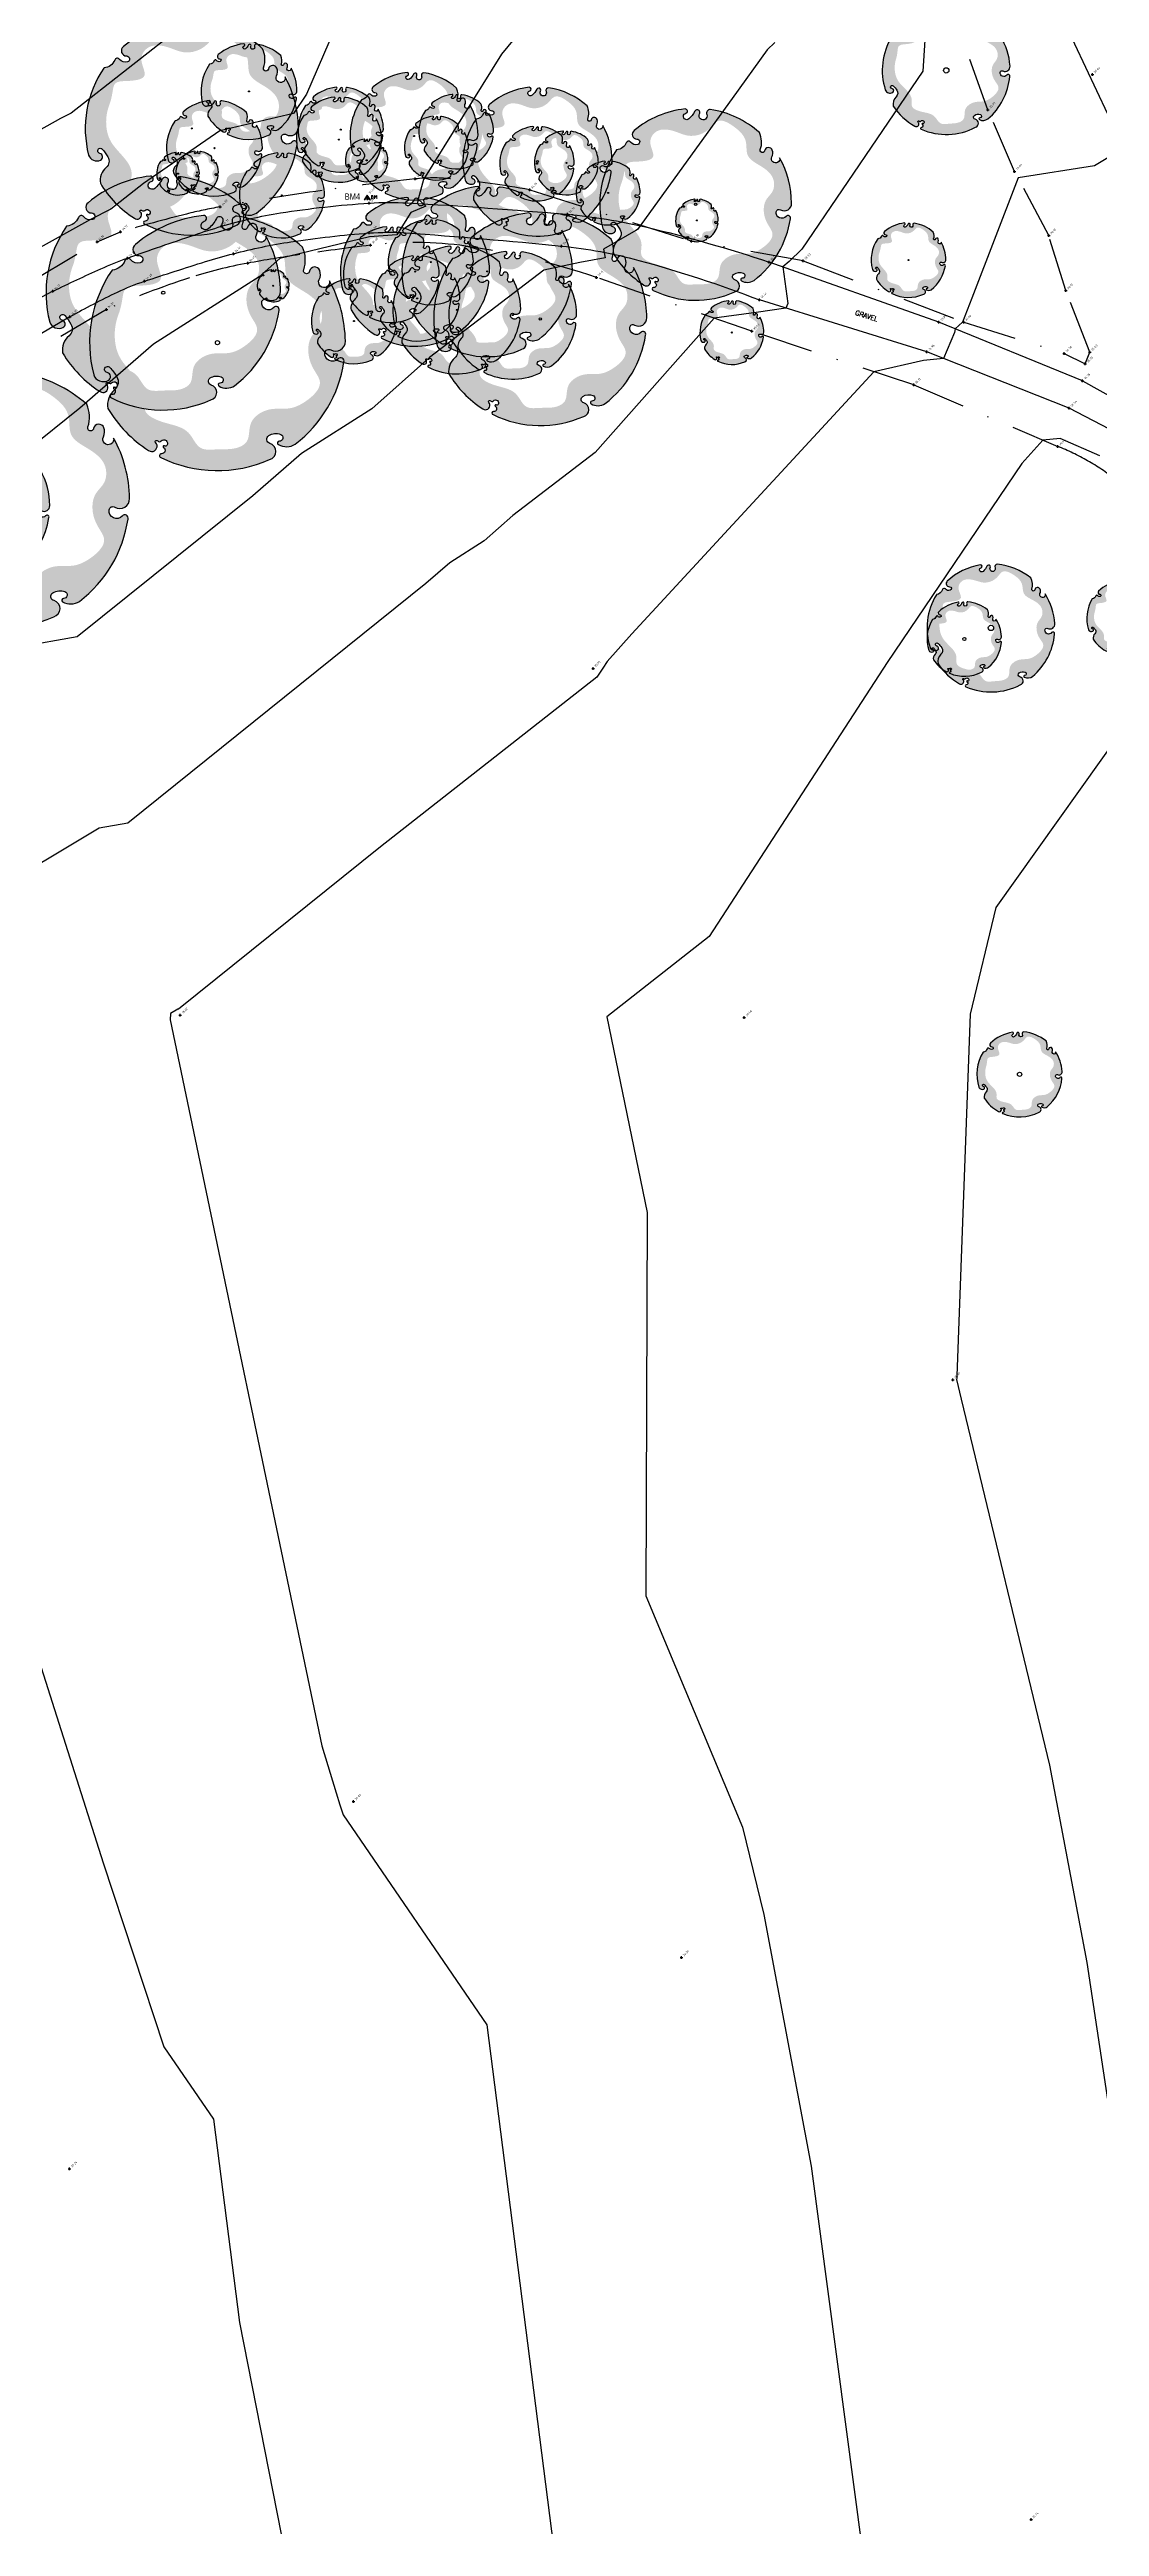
# Model space of a CAD drawing. Header units: metres. Extents: x 245957 to 247358, y 7418632 to 7419642.
# Drawn here: x 246759 to 246857.5, y 7419257.1 to 7419489.3 of the extents above; entities that cross this region are included whole.
import ezdxf
from ezdxf.enums import TextEntityAlignment as Align

# ---------------------------------------------------------------- set-up
doc = ezdxf.new("R2010")
doc.units = ezdxf.units.M
doc.linetypes.add('DASHDOT', pattern=[10, 5, -2.5, 0, -2.5])
for name, color, linetype in [('-TEXT', 7, 'Continuous'), ('017_NAIL-L', 8, 'Continuous'), ('104_EXISTING_SURFACE-L', 35, 'Continuous'), ('104_EXISTING_SURFACE-S', 35, 'Continuous'), ('201_SINGLE_TREE-H', 63, 'Continuous'), ('201_SINGLE_TREE-S', 96, 'Continuous'), ('203_GROUP_TREES', 116, 'DASHDOT'), ('203_GROUP_TREES-L', 116, 'DASHDOT'), ('203_GROUP_TREES-S', 116, 'DASHDOT'), ('405_EDGE_FORMATION', 33, 'Continuous'), ('405_EDGE_FORMATION-L', 33, 'Continuous'), ('405_EDGE_FORMATION-S', 33, 'Continuous'), ('903_FENCE', 24, 'FENCELINE'), ('EX-BENCHMARK', 7, 'Continuous'), ('EX-BENCHMARK_(SLS)', 8, 'Continuous'), ('Surface_Contours_Major', 4, 'Continuous'), ('Surface_Contours_Minor', 253, 'Continuous')]:
    doc.layers.add(name, color=color, linetype=linetype)
doc.styles.add('BOLD', font='ARIALN.TTF')
doc.styles.add('ISO2.5', font='isocp.shx', dxfattribs={"height": 2.5})
doc.styles.get("Standard").update_dxf_attribs({"font": 'SIMPLEX.shx'})
doc.linetypes.add('FENCELINE', pattern='A,0.5,-0.2,["/",Standard,S=0.1,R=0,X=0,Y=-0.05],-0.25', length=0.95)

# ---------------------------------------------------------------- blocks, each defined once
blk = doc.blocks.new('201T')
at = {"layer": '201_SINGLE_TREE-S'}
blk.add_circle((0, 0), 0.5, dxfattribs=at)
blk = doc.blocks.new('201C')
at = {"layer": '201_SINGLE_TREE-H', "transparency": 33554534}
h = blk.add_hatch(color=256, dxfattribs=at)
h.paths.add_polyline_path([(-0.3717, -0.3344, 0.222926), (0.0196, -0.4996, 0.770799), (0.0439, -0.4417, -0.650302), (0.0511, -0.4116, -0.234737), (0.0964, -0.4247, -0.847312), (0.0816, -0.4475, 0.78443), (0.0732, -0.4583, 0.276934), (0.1352, -0.4813, 0.193599), (0.4309, -0.2536, 0.800435), (0.4144, -0.2337, -0.75216), (0.3757, -0.1925, -0.528914), (0.4006, -0.1909, 0.594112), (0.4663, -0.1804, 0.123805), (0.4962, 0.0616, -1.41759), (0.4607, 0.0811, 0.206906), (0.4758, 0.1133, 0.759729), (0.4374, 0.1252, -1.073307), (0.4187, 0.1392, 0.194379), (0.4474, 0.2231, 0.144612), (0.2544, 0.4304, 0.53339), (0.2277, 0.4128, -1.592592), (0.1939, 0.4293, 1.030038), (0.1758, 0.4513, -0.10361), (0.1314, 0.4262, -1.238487), (0.1282, 0.4593, 0.884725), (0.1336, 0.4818, 0.147549), (-0.1551, 0.4753, 0.71725), (-0.1579, 0.4291, -0.864032), (-0.1646, 0.4015, -0.310704), (-0.1946, 0.4266, 0.58143), (-0.2167, 0.4321, -0.281558), (-0.2766, 0.4162), (-0.2775, 0.4159, 0.217121), (-0.4959, 0.0634), (-0.4959, 0.0634, 0.440011), (-0.4522, 0.021, 0.723973), (-0.4442, 0.0516, -1.384648), (-0.4262, 0.0659, -0.051107), (-0.4149, 0.0223, -0.361502), (-0.441, -0.0208, 0.256822), (-0.4937, -0.0791, 0.116166), (-0.4065, -0.2911, 0.67803), (-0.3682, -0.2843, 0.170035), (-0.3696, -0.274, -1.054701), (-0.3596, -0.2696, 0.431903), (-0.3468, -0.2749, -0.910728), (-0.3329, -0.2993, -0.42046), (-0.3418, -0.2976, 1.007885), (-0.3479, -0.3018, -0.766634), (-0.3646, -0.3216, 0.938602), (-0.3717, -0.3344)])
edge = h.paths.add_edge_path(flags=16)
edge.add_spline(control_points=[(-0.3177, 0.2468), (-0.303, 0.2628), (-0.2856, 0.2893), (-0.256, 0.3411), (-0.1928, 0.3155), (-0.0921, 0.286), (-0.1162, 0.3941), (-0.0359, 0.4462), (0.0392, 0.3985), (0.1028, 0.3299), (0.1957, 0.3214), (0.2784, 0.3804), (0.3442, 0.2961), (0.3785, 0.2147), (0.3303, 0.1307), (0.3915, 0.0592), (0.4378, -0.0139), (0.4055, -0.0919), (0.3459, -0.1091), (0.3102, -0.1666), (0.3057, -0.2282), (0.3286, -0.3091), (0.2408, -0.3447), (0.1647, -0.3496), (0.103, -0.3142), (0.0463, -0.3153), (0.0047, -0.3356), (-0.0139, -0.3682), (-0.0327, -0.4069), (-0.0927, -0.4151), (-0.1463, -0.3868), (-0.23, -0.3665), (-0.2245, -0.2773), (-0.2864, -0.2294), (-0.3344, -0.1941), (-0.3737, -0.1409), (-0.3276, -0.0866), (-0.344, -0.0009), (-0.3866, 0.0828), (-0.3665, 0.1796), (-0.3359, 0.2271), (-0.3177, 0.2468)], knot_values=[0, 0, 0, 0, 0.064972, 0.101243, 0.15652, 0.245586, 0.324463, 0.387907, 0.486094, 0.554514, 0.671826, 0.728629, 0.823661, 0.919885, 0.989953, 1.075257, 1.171704, 1.23593, 1.293575, 1.346478, 1.426142, 1.479146, 1.570817, 1.644481, 1.712561, 1.774901, 1.807, 1.846291, 1.885582, 1.928182, 2.007036, 2.074591, 2.151638, 2.226455, 2.293426, 2.340744, 2.397548, 2.47317, 2.587294, 2.673595, 2.754259, 2.754259, 2.754259, 2.754259], degree=3, periodic=0)
at = {"layer": '201_SINGLE_TREE-S'}
blk.add_lwpolyline([(-0.3717, -0.3344, 0.222926), (0.0196, -0.4996, 0.770799), (0.0439, -0.4417, -0.650302), (0.0511, -0.4116, -0.234737), (0.0964, -0.4247, -0.847312), (0.0816, -0.4475, 0.78443), (0.0732, -0.4583, 0.276934), (0.1352, -0.4813, 0.193599), (0.4309, -0.2536, 0.800435), (0.4144, -0.2337, -0.75216), (0.3757, -0.1925, -0.528914), (0.4006, -0.1909, 0.594112), (0.4663, -0.1804, 0.123805), (0.4962, 0.0616, -1.41759), (0.4607, 0.0811, 0.206906), (0.4758, 0.1133, 0.759729), (0.4374, 0.1252, -1.073307), (0.4187, 0.1392, 0.194379), (0.4474, 0.2231, 0.144612), (0.2544, 0.4304, 0.53339), (0.2277, 0.4128, -1.592592), (0.1939, 0.4293, 1.030038), (0.1758, 0.4513, -0.10361), (0.1314, 0.4262, -1.238487), (0.1282, 0.4593, 0.884725), (0.1336, 0.4818, 0.147549), (-0.1551, 0.4753, 0.71725), (-0.1579, 0.4291, -0.864032), (-0.1646, 0.4015, -0.310704), (-0.1946, 0.4266, 0.58143), (-0.2167, 0.4321, -0.281558), (-0.2766, 0.4162), (-0.2775, 0.4159, 0.217121), (-0.4959, 0.0634), (-0.4959, 0.0634, 0.440011), (-0.4522, 0.021, 0.723973), (-0.4442, 0.0516, -1.384648), (-0.4262, 0.0659, -0.051107), (-0.4149, 0.0223, -0.361502), (-0.441, -0.0208, 0.256822), (-0.4937, -0.0791, 0.116166), (-0.4065, -0.2911, 0.67803), (-0.3682, -0.2843, 0.170035), (-0.3696, -0.274, -1.054701), (-0.3596, -0.2696, 0.431903), (-0.3468, -0.2749, -0.910728), (-0.3329, -0.2993, -0.42046), (-0.3418, -0.2976, 1.007885), (-0.3479, -0.3018, -0.766634), (-0.3646, -0.3216, 0.938602), (-0.3717, -0.3344)], format="xyb", dxfattribs=at)
blk = doc.blocks.new('CROSS')
at = {"color": 0, "linetype": 'Continuous'}
for p, q in [((-0.5, 0), (0.5, 0)), ((0, -0.5), (0, 0.5))]:
    blk.add_line(p, q, dxfattribs=at)
blk = doc.blocks.new('BM')
at = {"color": 0, "linetype": 'Continuous', "lineweight": 13}
for p, q in [((0, 0), (-0.31, -0.44)), ((-0.19, -0.44), (0, 0)), ((0, 0), (-0.06, -0.44)), ((0, 0), (0.19, -0.44)), ((0.31, -0.44), (0, 0)), ((0, 0), (0.06, -0.44)), ((-0.31, -0.44), (-0.19, -0.44)), ((-0.06, -0.44), (0.06, -0.44)), ((0.19, -0.44), (0.31, -0.44)), ((0.47, -0.02), (0.38, -0.02)), ((0.38, -0.02), (0.38, -0.34)), ((0.47, -0.16), (0.38, -0.16)), ((0.38, -0.16), (0.39, -0.16)), ((0.38, -0.34), (0.47, -0.34)), ((0.38, -0.34), (0.39, -0.34)), ((0.52, -0.04), (0.47, -0.02)), ((0.47, -0.16), (0.52, -0.14)), ((0.52, -0.17), (0.47, -0.16)), ((0.47, -0.34), (0.52, -0.33)), ((0.54, -0.09), (0.52, -0.04)), ((0.52, -0.14), (0.54, -0.09)), ((0.55, -0.21), (0.52, -0.17)), ((0.52, -0.33), (0.55, -0.29)), ((0.56, -0.25), (0.55, -0.21)), ((0.55, -0.29), (0.56, -0.25)), ((0.67, -0.34), (0.67, -0.02)), ((0.67, -0.02), (0.78, -0.19)), ((0.78, -0.19), (0.89, -0.02)), ((0.89, -0.02), (0.89, -0.34))]:
    blk.add_line(p, q, dxfattribs=at)
blk = doc.blocks.new('GR')
at = {"layer": '-TEXT'}
blk.add_text('GRAVEL', height=0.45, dxfattribs=at).set_placement((0.04, -0.22), align=Align.CENTER)

msp = doc.modelspace()

# ---------------------------------------------------------------- linework, layer by layer
at = {"layer": '203_GROUP_TREES'}
for p, q in [((246847.02, 7419483.64), (246840.58, 7419501.37)), ((246849.51, 7419477.86), (246847.02, 7419483.64)), ((246852.72, 7419471.84), (246849.51, 7419477.86)), ((246804.02, 7419476.12), (246819.21, 7419471.31)), ((246757.25, 7419467.52), (246763.42, 7419471.24)), ((246763.42, 7419471.24), (246765.61, 7419472.18)), ((246829.68, 7419469.48), (246819.21, 7419471.31)), ((246854.31, 7419466.68), (246852.72, 7419471.84)), ((246829.68, 7419469.48), (246844.75, 7419463.72)), ((246824.87, 7419462.87), (246810.3, 7419467.9)), ((246856.58, 7419460.91), (246854.31, 7419466.68)), ((246764.31, 7419464.92), (246754.75, 7419459.23)), ((246840.05, 7419457.83), (246824.87, 7419462.87)), ((246844.75, 7419463.72), (246854.18, 7419460.78)), ((246854.18, 7419460.78), (246856.15, 7419459.8)), ((246856.15, 7419459.8), (246856.58, 7419460.91)), ((246840.05, 7419457.83), (246853.56, 7419452.07))]:
    msp.add_line(p, q, dxfattribs=at)
for points in [[(246804.02, 7419476.12, 0.021928), (246796.55, 7419477.17, 0.050701), (246793.28, 7419477.15, 0.008986), (246784.56, 7419476.07, 0.008129), (246774.96, 7419474.53, 0.017934), (246771.82, 7419473.86, 0.008923), (246765.61, 7419472.18)], [(246764.31, 7419464.92, -0.023131), (246772.11, 7419467.88, -0.034335), (246777.56, 7419469.25, -0.008131), (246782.44, 7419470.05, -0.006002), (246789.09, 7419470.94, -0.066144), (246798.03, 7419470.85, -0.046768), (246810.3, 7419467.9)], [(246862.97, 7419444.76, 0.035382), (246861.1, 7419447.02, 0.035382), (246858.94, 7419448.99, 0.037579), (246856.37, 7419450.73, 0.037579), (246853.56, 7419452.07)]]:
    msp.add_lwpolyline(points, format="xyb", dxfattribs=at)
at = {"layer": '405_EDGE_FORMATION'}
for p, q in [((246842.42, 7419463.71), (246826.48, 7419469.35)), ((246759.28, 7419466.61), (246746.45, 7419459.86)), ((246760.88, 7419464.22), (246747.72, 7419456.58)), ((246841.29, 7419460.93), (246825.57, 7419465.81)), ((246855.9, 7419458.22), (246842.42, 7419463.71)), ((246854.64, 7419455.66), (246841.29, 7419460.93)), ((246855.9, 7419458.22), (246863.63, 7419453.89)), ((246862.19, 7419451.73), (246854.64, 7419455.66))]:
    msp.add_line(p, q, dxfattribs=at)
for points in [[(246759.28, 7419466.61, -0.010376), (246763.77, 7419468.72, -0.019038), (246766.29, 7419469.73, -0.003938), (246772.52, 7419471.89, -0.009599), (246775.11, 7419472.71, -0.033265), (246780.63, 7419473.96, -0.022467), (246788.97, 7419474.88, -0.030546), (246792.58, 7419474.9, -0.007335), (246807.56, 7419473.83, -0.036534), (246814.87, 7419472.65, -0.022403), (246826.48, 7419469.35)], [(246760.88, 7419464.22, -0.017205), (246765.33, 7419466.54, -0.031377), (246767.88, 7419467.56, -0.005181), (246773.61, 7419469.4, -0.011518), (246776.21, 7419470.14, -0.02545), (246781.62, 7419471.25, -0.019073), (246788.94, 7419472.08, -0.035789), (246792.37, 7419472.09, -0.008356), (246807, 7419470.85, -0.04101), (246814.26, 7419469.51, -0.025431), (246825.57, 7419465.81)]]:
    msp.add_lwpolyline(points, format="xyb", dxfattribs=at)
at = {"layer": '903_FENCE', "ltscale": 20}
msp.add_line((246894.02, 7419407.22), (246805.34, 7419595.73), dxfattribs=at)
at = {"layer": 'Surface_Contours_Major'}
for points, elevation in [([(246793.66, 7419509.58), (246783.07, 7419485.11), (246781.85, 7419483.28), (246774.94, 7419481.66), (246767.79, 7419476.71), (246764.72, 7419474.31), (246762.8, 7419473.35), (246757.23, 7419470.24)], 34), ([(246827.01, 7419489.94), (246826.3, 7419489.25), (246823.03, 7419484.68), (246814.13, 7419472.41), (246813.99, 7419472.3), (246810.95, 7419470.55), (246811.09, 7419469.74), (246808.71, 7419469.32), (246805.35, 7419468.61), (246794.63, 7419460.42), (246789.2, 7419455.6), (246782.62, 7419451.42), (246778.04, 7419447.43), (246761.57, 7419434.21), (246756.26, 7419433.27)], 35), ([(246859.99, 7419480.17), (246857, 7419478.38), (246849.84, 7419477.25), (246845.5, 7419465.96), (246844.64, 7419463.72), (246843.93, 7419463.09), (246843.89, 7419462.74), (246842.84, 7419460.32), (246840.96, 7419460.11), (246836.3, 7419459.07), (246813.61, 7419434.49), (246811.29, 7419431.89), (246810.87, 7419431.28), (246810.32, 7419430.44), (246790.01, 7419414.52), (246771.07, 7419399.32), (246770.99, 7419399.3), (246770.31, 7419398.9), (246770.27, 7419398.3), (246784.5, 7419330.25), (246785.85, 7419325.83), (246786.2, 7419324.71), (246786.51, 7419323.77), (246799.99, 7419304.1), (246804.2, 7419271.3), (246806.25, 7419255.14)], 36), ([(246861.48, 7419428.1), (246847.76, 7419408.83), (246845.35, 7419398.84), (246844.1, 7419364.92), (246844.09, 7419364.73), (246844.06, 7419364.58), (246844.51, 7419362.76), (246852.8, 7419328.42), (246856.29, 7419309.93), (246863.28, 7419263.7)], 37)]:
    msp.add_lwpolyline(points, dxfattribs=dict(at, elevation=elevation))
at = {"layer": 'Surface_Contours_Minor'}
for points, elevation in [([(246801.26, 7419567.01), (246796.27, 7419554.04), (246794.3, 7419541.51), (246780.17, 7419521.14), (246772.65, 7419496.86), (246771.69, 7419491.7), (246760.98, 7419483.31), (246759.99, 7419482.82), (246757.15, 7419481.23)], 33.5), ([(246813.17, 7419503.14), (246801.38, 7419488.86), (246794.05, 7419477.08), (246793.56, 7419475.26), (246794.27, 7419474.58), (246792.85, 7419474.01), (246791.56, 7419471.9), (246788.99, 7419471.73), (246780.57, 7419469.69), (246778.64, 7419467.98), (246768.72, 7419461.67), (246761.8, 7419455.66), (246756.82, 7419451.65)], 34.5), ([(246841.64, 7419498.44), (246840.9, 7419487.25), (246829.54, 7419470.56), (246828.36, 7419469.42), (246827.77, 7419468.9), (246828.25, 7419465.47), (246828.06, 7419465.03), (246825.28, 7419464.61), (246821.34, 7419464.09), (246810.15, 7419451.49), (246802.43, 7419445.59), (246799.76, 7419443.22), (246796.53, 7419441.17), (246794.28, 7419439.21), (246766.32, 7419416.76), (246763.62, 7419416.29), (246742.66, 7419403.75)], 35.5), ([(246857.52, 7419451.19), (246853.78, 7419452.81), (246852.17, 7419452.66), (246850.21, 7419450.47), (246837.55, 7419431.82), (246820.86, 7419406.11), (246811.25, 7419398.58), (246815.03, 7419380.24), (246814.93, 7419344.32), (246824, 7419322.62), (246825.98, 7419314.42), (246830.43, 7419290.83), (246835.25, 7419254.66)], 36.5), ([(246757.54, 7419339.55), (246763.99, 7419319.28), (246769.69, 7419302.03), (246774.34, 7419295.25), (246776.79, 7419276.17), (246782.25, 7419248.41)], 35.5)]:
    msp.add_lwpolyline(points, dxfattribs=dict(at, elevation=elevation))

# ---------------------------------------------------------------- block references
at = {"layer": '-TEXT', "rotation": 342.7652998800519}
msp.add_blockref('GR', (246835.59, 7419464.31), dxfattribs=at)
at = {"layer": '104_EXISTING_SURFACE-S', "xscale": 0.25, "yscale": 0.25, "zscale": 0.25}
for p in [(246856.84, 7419486.95), (246809.96, 7419431.26), (246771.22, 7419398.76), (246824.15, 7419398.52), (246843.72, 7419364.55), (246787.49, 7419325.03), (246818.26, 7419310.39), (246760.84, 7419290.6), (246851.06, 7419257.7)]:
    msp.add_blockref('CROSS', p, dxfattribs=at)
at = {"layer": '201_SINGLE_TREE-S'}
for name, p, xscale, yscale, zscale, rotation in [('201C', (246772.31, 7419481.88), 19.999, 19.999, 19.999, 21.8), ('201C', (246843.1, 7419487.32), 12, 12, 12, 25), ('201C', (246777.68, 7419485.35), 8.999, 8.999, 8.999, 21.8), ('201C', (246793.17, 7419481.17), 11.999, 11.999, 11.999, 21.8), ('201C', (246804.75, 7419478.78), 13.999, 13.999, 13.999, 21.8), ('201T', (246843.1, 7419487.32), 0.5, 0.5, 0.5, 25), ('201C', (246774.44, 7419480.03), 8.999, 8.999, 8.999, 21.8), ('201T', (246777.68, 7419485.35), 0.099, 0.099, 0.099, 21.8), ('201C', (246786.12, 7419480.84), 7.999, 7.999, 7.999, 21.8), ('201C', (246786.29, 7419481.77), 7.999, 7.999, 7.999, 21.8), ('201C', (246797.12, 7419481.59), 6.999, 6.999, 6.999, 21.8), ('201C', (246819.59, 7419474.77), 17.999, 17.999, 17.999, 21.8), ('201C', (246795.27, 7419480.04), 5.999, 5.999, 5.999, 21.8), ('201C', (246804.7, 7419478.58), 6.999, 6.999, 6.999, 21.8), ('201C', (246807.46, 7419478.65), 5.999, 5.999, 5.999, 21.8), ('201C', (246769.63, 7419466.48), 21.999, 21.999, 21.999, 21.8), ('201C', (246771.02, 7419477.64), 3.999, 3.999, 3.999, 21.8), ('201C', (246772.82, 7419477.75), 3.999, 3.999, 3.999, 21.8), ('201T', (246772.31, 7419481.88), 0.099, 0.099, 0.099, 21.8), ('201T', (246774.44, 7419480.03), 0.099, 0.099, 0.099, 21.8), ('201C', (246780.77, 7419475.61), 7.999, 7.999, 7.999, 21.8), ('201T', (246786.12, 7419480.84), 0.099, 0.099, 0.099, 21.8), ('201C', (246788.72, 7419478.89), 3.999, 3.999, 3.999, 21.8), ('201T', (246786.29, 7419481.77), 0.099, 0.099, 0.099, 21.8), ('201T', (246793.17, 7419481.17), 0.099, 0.099, 0.099, 21.8), ('201T', (246795.27, 7419480.04), 0.099, 0.099, 0.099, 21.8), ('201T', (246797.12, 7419481.59), 0.099, 0.099, 0.099, 21.8), ('201T', (246772.82, 7419477.75), 0.099, 0.099, 0.099, 21.8), ('201T', (246788.72, 7419478.89), 0.099, 0.099, 0.099, 21.8), ('201C', (246800.03, 7419468.48), 15.999, 15.999, 15.999, 21.8), ('201T', (246804.75, 7419478.78), 0.199, 0.199, 0.199, 21.8), ('201T', (246804.7, 7419478.58), 0.099, 0.099, 0.099, 21.8), ('201T', (246807.46, 7419478.65), 0.099, 0.099, 0.099, 21.8), ('201C', (246811.38, 7419475.83), 5.999, 5.999, 5.999, 21.8), ('201C', (246774.72, 7419461.8), 23.999, 23.999, 23.999, 21.8), ('201T', (246771.02, 7419477.64), 0.099, 0.099, 0.099, 21.8), ('201T', (246780.77, 7419475.61), 0.099, 0.099, 0.099, 21.8), ('201C', (246793.26, 7419468.46), 13.999, 13.999, 13.999, 21.8), ('201C', (246805.01, 7419464.02), 19.999, 19.999, 19.999, 21.8), ('201T', (246811.38, 7419475.83), 0.099, 0.099, 0.099, 21.8), ('201C', (246819.71, 7419473.26), 3.999, 3.999, 3.999, 21.8), ('201C', (246791.03, 7419468.19), 8.999, 8.999, 8.999, 21.8), ('201C', (246794.73, 7419469.35), 7.999, 7.999, 7.999, 21.8), ('201T', (246819.59, 7419474.77), 0.199, 0.199, 0.199, 21.8), ('201T', (246819.71, 7419473.26), 0.099, 0.099, 0.099, 21.8), ('201C', (246839.56, 7419469.54), 6.999, 6.999, 6.999, 21.8), ('201C', (246793.46, 7419465.95), 7.999, 7.999, 7.999, 21.8), ('201C', (246797.18, 7419464.87), 11.999, 11.999, 11.999, 21.8), ('201C', (246802.42, 7419464.38), 11.999, 11.999, 11.999, 21.8), ('201C', (246779.95, 7419467.13), 2.999, 2.999, 2.999, 21.8), ('201C', (246787.53, 7419463.82), 7.999, 7.999, 7.999, 21.8), ('201T', (246793.26, 7419468.46), 0.099, 0.099, 0.099, 21.8), ('201T', (246794.73, 7419469.35), 0.099, 0.099, 0.099, 21.8), ('201T', (246800.03, 7419468.48), 0.099, 0.099, 0.099, 21.8), ('201T', (246839.56, 7419469.54), 0.099, 0.099, 0.099, 21.8), ('201T', (246769.63, 7419466.48), 0.299, 0.299, 0.299, 21.8), ('201T', (246779.95, 7419467.13), 0.099, 0.099, 0.099, 21.8), ('201T', (246791.03, 7419468.19), 0.099, 0.099, 0.099, 21.8), ('201C', (246822.99, 7419462.75), 5.999, 5.999, 5.999, 21.8), ('201T', (246787.53, 7419463.82), 0.099, 0.099, 0.099, 21.8), ('201T', (246793.46, 7419465.95), 0.099, 0.099, 0.099, 21.8), ('201T', (246797.18, 7419464.87), 0.099, 0.099, 0.099, 21.8), ('201T', (246802.42, 7419464.38), 0.099, 0.099, 0.099, 21.8), ('201T', (246805.01, 7419464.02), 0.199, 0.199, 0.199, 21.8), ('201C', (246754.47, 7419447.06), 23.999, 23.999, 23.999, 21.8), ('201T', (246774.72, 7419461.8), 0.399, 0.399, 0.399, 21.8), ('201T', (246822.99, 7419462.75), 0.099, 0.099, 0.099, 21.8), ('201C', (246751.99, 7419446.45), 13.999, 13.999, 13.999, 21.8), ('201C', (246847.3, 7419435.05), 12, 12, 12, 25), ('201C', (246859.79, 7419435.95), 7, 7, 7, 25), ('201C', (246844.8, 7419434.02), 7, 7, 7, 25), ('201T', (246844.8, 7419434.02), 0.3, 0.3, 0.3, 25), ('201T', (246847.3, 7419435.05), 0.5, 0.5, 0.5, 25), ('201C', (246849.98, 7419393.2), 8, 8, 8, 25), ('201T', (246849.98, 7419393.2), 0.4, 0.4, 0.4, 25)]:
    msp.add_blockref(name, p, dxfattribs=dict(at, xscale=xscale, yscale=yscale, zscale=zscale, rotation=rotation))
at = {"layer": '203_GROUP_TREES-S', "xscale": 0.25, "yscale": 0.25, "zscale": 0.25}
for p in [(246847.02, 7419483.64), (246849.51, 7419477.86), (246793.28, 7419477.15), (246804.02, 7419476.12), (246774.96, 7419474.53), (246763.42, 7419471.24), (246765.61, 7419472.18), (246789.09, 7419470.94), (246819.21, 7419471.31), (246852.72, 7419471.84), (246777.56, 7419469.25), (246829.68, 7419469.48), (246810.3, 7419467.9), (246854.31, 7419466.68), (246764.31, 7419464.92), (246844.75, 7419463.72), (246824.87, 7419462.87), (246854.18, 7419460.78), (246856.15, 7419459.8), (246856.58, 7419460.91), (246840.05, 7419457.83), (246853.56, 7419452.07)]:
    msp.add_blockref('CROSS', p, dxfattribs=at)
at = {"layer": '405_EDGE_FORMATION-S', "xscale": 0.25, "yscale": 0.25, "zscale": 0.25}
for p in [(246788.97, 7419474.88), (246807.56, 7419473.83), (246775.11, 7419472.71), (246788.94, 7419472.08), (246807, 7419470.85), (246766.29, 7419469.73), (246776.21, 7419470.14), (246826.48, 7419469.35), (246759.28, 7419466.61), (246767.88, 7419467.56), (246760.88, 7419464.22), (246825.57, 7419465.81), (246842.42, 7419463.71), (246841.29, 7419460.93), (246855.9, 7419458.22), (246854.64, 7419455.66)]:
    msp.add_blockref('CROSS', p, dxfattribs=at)
at = {"layer": 'EX-BENCHMARK_(SLS)'}
msp.add_blockref('BM', (246788.78, 7419475.63), dxfattribs=at)

# ---------------------------------------------------------------- texts
at = {"layer": '017_NAIL-L', "style": 'ISO2.5'}
msp.add_text('34.40', height=0.2, rotation=45, dxfattribs=at).set_placement((246788.95, 7419475.8), align=Align.MIDDLE_LEFT)
at = {"layer": '104_EXISTING_SURFACE-L', "style": 'ISO2.5'}
for s, p in [('35.84', (246857, 7419487.11)), ('35.98', (246810.13, 7419431.43)), ('36.02', (246771.39, 7419398.93)), ('36.66', (246824.32, 7419398.69)), ('36.99', (246843.89, 7419364.72)), ('36.03', (246787.66, 7419325.2)), ('36.36', (246818.42, 7419310.56)), ('35.24', (246761.01, 7419290.77)), ('36.74', (246851.22, 7419257.86))]:
    msp.add_text(s, height=0.2, rotation=45, dxfattribs=at).set_placement(p, align=Align.MIDDLE_LEFT)
at = {"layer": '203_GROUP_TREES-L', "style": 'ISO2.5'}
for s, p in [('35.77', (246847.19, 7419483.81)), ('34.48', (246793.45, 7419477.32)), ('35.99', (246849.68, 7419478.03)), ('34.74', (246804.18, 7419476.28)), ('34.28', (246775.13, 7419474.7)), ('34.11', (246763.59, 7419471.4)), ('34.12', (246765.77, 7419472.35)), ('34.65', (246789.26, 7419471.11)), ('35.18', (246819.38, 7419471.48)), ('36.10', (246852.89, 7419472.01)), ('34.45', (246777.73, 7419469.42)), ('35.11', (246810.46, 7419468.07)), ('35.53', (246829.85, 7419469.64)), ('36.15', (246854.48, 7419466.85)), ('34.34', (246764.47, 7419465.09)), ('36.00', (246844.91, 7419463.89)), ('35.63', (246825.03, 7419463.04)), ('36.43', (246856.75, 7419461.08)), ('36.36', (246854.35, 7419460.95)), ('36.33', (246856.32, 7419459.97)), ('36.12', (246840.21, 7419458)), ('36.54', (246853.73, 7419452.23))]:
    msp.add_text(s, height=0.2, rotation=45, dxfattribs=at).set_placement(p, align=Align.MIDDLE_LEFT)
at = {"layer": '405_EDGE_FORMATION-L', "style": 'ISO2.5'}
for s, p in [('34.40', (246789.13, 7419475.05)), ('34.31', (246775.27, 7419472.88)), ('34.76', (246807.72, 7419473.99)), ('34.44', (246789.11, 7419472.25)), ('34.88', (246807.17, 7419471.02)), ('34.20', (246766.45, 7419469.89)), ('34.31', (246776.38, 7419470.3)), ('35.46', (246826.64, 7419469.52)), ('34.12', (246759.44, 7419466.78)), ('34.26', (246768.05, 7419467.73)), ('35.41', (246825.73, 7419465.98)), ('34.20', (246761.05, 7419464.39)), ('35.95', (246842.59, 7419463.88)), ('35.96', (246841.46, 7419461.1)), ('36.36', (246856.07, 7419458.39)), ('36.34', (246854.81, 7419455.83))]:
    msp.add_text(s, height=0.2, rotation=45, dxfattribs=at).set_placement(p, align=Align.MIDDLE_LEFT)
at = {"layer": 'EX-BENCHMARK', "color": 2, "style": 'BOLD'}
msp.add_text('BM4', height=0.595, dxfattribs=at).set_placement((246787.38, 7419475.49), align=Align.MIDDLE)

doc.saveas('drawing.dxf')
